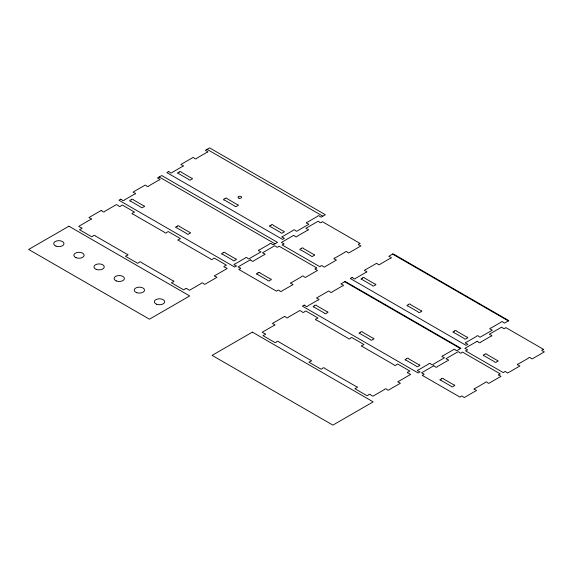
<?xml version="1.0" encoding="UTF-8"?>
<svg xmlns="http://www.w3.org/2000/svg" width="573" height="573" viewBox="0 0 573 573"><rect width="100%" height="100%" fill="white"/><g stroke="black" fill="none" stroke-linecap="round" stroke-linejoin="round"><path stroke-width="0.86" d="M392.562 254.097L508.323 320.93M207.089 149.338L322.85 216.171M344.681 281.737L460.441 348.57M159.208 176.985L274.968 243.819M68.918 226.206L28.65 249.456L149.446 319.197L189.713 295.947L68.918 226.206M101.185 210.484L88.958 217.539L90.405 218.377A1.067 0.616 0 0 1 91.472 218.993A1.067 0.616 0 0 1 90.405 219.609L78.716 226.364L80.965 227.66A1.067 0.616 0 0 1 82.032 228.276A1.067 0.616 0 0 1 80.965 228.892L79.518 229.73L91.744 236.792L93.191 235.954A1.067 0.616 0 0 1 94.258 235.338A1.067 0.616 0 0 1 95.326 235.954L126.912 254.19A1.067 0.616 0 0 1 127.98 254.806A1.067 0.616 0 0 1 126.912 255.422L125.466 256.26L137.692 263.315L139.139 262.484A1.067 0.616 0 0 1 140.206 261.861A1.067 0.616 0 0 1 141.28 262.484L172.86 280.72A1.067 0.616 0 0 1 173.927 281.336A1.067 0.616 0 0 1 172.86 281.952L171.413 282.783L183.639 289.845L185.093 289.007A1.067 0.616 0 0 1 186.161 288.391A1.067 0.616 0 0 1 187.228 289.007L189.441 290.289L201.137 283.542A1.067 0.616 0 0 1 202.205 282.926A1.067 0.616 0 0 1 203.272 283.542L204.719 284.373L216.952 277.318L215.498 276.48A1.067 0.616 0 0 1 214.431 275.864A1.067 0.616 0 0 1 215.498 275.248L227.195 268.493L224.974 267.219A1.067 0.616 0 0 1 223.907 266.595A1.067 0.616 0 0 1 224.974 265.979L226.421 265.149L214.195 258.086L212.748 258.924A1.067 0.616 0 0 1 211.681 259.54A1.067 0.616 0 0 1 210.613 258.924L179.027 240.689A1.067 0.616 0 0 1 177.959 240.073A1.067 0.616 0 0 1 179.027 239.457L180.474 238.619L168.247 231.556L166.8 232.394A1.067 0.616 0 0 1 165.733 233.01A1.067 0.616 0 0 1 164.659 232.394L133.079 214.159A1.067 0.616 0 0 1 132.012 213.543A1.067 0.616 0 0 1 133.079 212.927L134.526 212.089L122.3 205.027L120.846 205.865A1.067 0.616 0 0 1 119.778 206.481A1.067 0.616 0 0 1 118.711 205.865L116.462 204.568L104.773 211.315A1.067 0.616 0 0 1 103.706 211.931A1.067 0.616 0 0 1 102.639 211.315L101.185 210.484M120.767 199.182L118.94 200.228L234.708 267.061L236.527 266.015L235.073 265.177A1.067 0.616 0 0 1 234.006 264.561A1.067 0.616 0 0 1 235.073 263.945L245.172 258.115A1.067 0.616 0 0 1 246.24 257.499A1.067 0.616 0 0 1 247.307 258.115L248.754 258.953L260.98 251.891L259.533 251.06A1.067 0.616 0 0 1 258.466 250.444A1.067 0.616 0 0 1 259.533 249.828L269.625 243.998A1.067 0.616 0 0 1 270.692 243.382A1.067 0.616 0 0 1 271.76 243.998L273.206 244.836L277.49 242.365L161.722 175.531L157.446 178.002L158.893 178.833A1.067 0.616 0 0 1 159.96 179.456A1.067 0.616 0 0 1 158.893 180.072L148.801 185.896A1.067 0.616 0 0 1 147.734 186.511A1.067 0.616 0 0 1 146.667 185.896L145.22 185.058L132.993 192.12L134.44 192.958A1.067 0.616 0 0 1 135.507 193.574A1.067 0.616 0 0 1 134.44 194.19L124.348 200.013A1.067 0.616 0 0 1 123.281 200.629A1.067 0.616 0 0 1 122.214 200.013L120.767 199.182M168.641 171.535L166.822 172.588L282.582 239.421L284.409 238.368L282.955 237.537A1.067 0.616 0 0 1 281.887 236.914A1.067 0.616 0 0 1 282.955 236.298L293.047 230.475A1.067 0.616 0 0 1 294.114 229.859A1.067 0.616 0 0 1 295.181 230.475L296.635 231.313L308.861 224.251L307.415 223.413A1.067 0.616 0 0 1 306.347 222.797A1.067 0.616 0 0 1 307.415 222.181L317.506 216.358A1.067 0.616 0 0 1 318.574 215.742A1.067 0.616 0 0 1 319.641 216.358L321.088 217.188L325.364 214.725L209.603 147.884L205.327 150.355L206.774 151.193A1.067 0.616 0 0 1 207.841 151.809A1.067 0.616 0 0 1 206.774 152.425L196.682 158.255A1.067 0.616 0 0 1 195.615 158.871A1.067 0.616 0 0 1 194.548 158.255L193.101 157.417L180.875 164.48L182.321 165.311A1.067 0.616 0 0 1 183.389 165.926A1.067 0.616 0 0 1 182.321 166.542L172.229 172.373A1.067 0.616 0 0 1 171.162 172.989A1.067 0.616 0 0 1 170.095 172.373L168.641 171.535M131.246 199.827L130.802 200.084A1.067 0.616 0 0 0 129.734 200.722A1.067 0.616 0 0 0 130.859 201.316L140.922 207.125A1.067 0.616 0 0 0 141.989 207.741A1.067 0.616 0 0 0 143.057 207.125L143.436 206.903A1.067 0.616 0 0 0 144.511 206.287A1.067 0.616 0 0 0 143.436 205.671L133.38 199.862A1.067 0.616 0 0 0 132.342 199.211A1.067 0.616 0 0 0 131.246 199.827M179.127 172.187L178.676 172.444A1.067 0.616 0 0 0 177.609 173.075A1.067 0.616 0 0 0 178.74 173.676L188.804 179.485A1.067 0.616 0 0 0 189.871 180.101A1.067 0.616 0 0 0 190.938 179.485L191.318 179.263A1.067 0.616 0 0 0 192.385 178.647A1.067 0.616 0 0 0 191.318 178.031L181.261 172.222A1.067 0.616 0 0 0 180.223 171.571A1.067 0.616 0 0 0 179.127 172.187M177.193 226.356L176.749 226.614A1.067 0.616 0 0 0 175.682 227.252A1.067 0.616 0 0 0 176.813 227.846L186.87 233.655A1.067 0.616 0 0 0 187.937 234.271A1.067 0.616 0 0 0 189.011 233.655L189.391 233.433A1.067 0.616 0 0 0 190.458 232.817A1.067 0.616 0 0 0 189.391 232.201L179.328 226.392A1.067 0.616 0 0 0 178.296 225.741A1.067 0.616 0 0 0 177.193 226.356M225.074 198.716L224.63 198.974A1.067 0.616 0 0 0 223.563 199.605A1.067 0.616 0 0 0 224.688 200.206L234.751 206.015A1.067 0.616 0 0 0 235.818 206.631A1.067 0.616 0 0 0 236.885 206.015L237.272 205.793A1.067 0.616 0 0 0 238.339 205.177A1.067 0.616 0 0 0 237.272 204.561L227.209 198.752A1.067 0.616 0 0 0 226.17 198.1A1.067 0.616 0 0 0 225.074 198.716M223.141 252.886L222.696 253.144A1.067 0.616 0 0 0 221.629 253.775A1.067 0.616 0 0 0 222.761 254.376L232.824 260.185A1.067 0.616 0 0 0 233.891 260.801A1.067 0.616 0 0 0 234.959 260.185L235.338 259.963A1.067 0.616 0 0 0 236.405 259.347A1.067 0.616 0 0 0 235.338 258.731L225.275 252.922A1.067 0.616 0 0 0 224.244 252.27A1.067 0.616 0 0 0 223.141 252.886M271.022 225.239L270.578 225.497A1.067 0.616 0 0 0 269.511 226.134A1.067 0.616 0 0 0 270.642 226.729L280.698 232.538A1.067 0.616 0 0 0 281.773 233.154A1.067 0.616 0 0 0 282.84 232.538L283.22 232.323A1.067 0.616 0 0 0 284.287 231.707A1.067 0.616 0 0 0 283.22 231.084L273.156 225.275A1.067 0.616 0 0 0 272.125 224.623A1.067 0.616 0 0 0 271.022 225.239M250.294 259.841L238.067 266.903L239.514 267.741A1.067 0.616 0 0 1 240.588 268.357A1.067 0.616 0 0 1 239.514 268.973L238.762 269.41L276.515 291.199L277.268 290.769A1.067 0.616 0 0 1 278.335 290.153A1.067 0.616 0 0 1 279.402 290.769L280.849 291.607L293.075 284.545L291.628 283.707A1.067 0.616 0 0 1 290.561 283.091A1.067 0.616 0 0 1 291.628 282.475L301.72 276.652A1.067 0.616 0 0 1 302.788 276.028A1.067 0.616 0 0 1 303.855 276.652L305.309 277.482L317.535 270.427L316.081 269.589A1.067 0.616 0 0 1 315.014 268.973A1.067 0.616 0 0 1 316.081 268.357L316.776 267.956L279.03 246.161L278.335 246.562A1.067 0.616 0 0 1 277.268 247.178A1.067 0.616 0 0 1 276.2 246.562L274.754 245.724L262.527 252.786L263.974 253.624A1.067 0.616 0 0 1 265.041 254.24A1.067 0.616 0 0 1 263.974 254.856L253.882 260.679A1.067 0.616 0 0 1 252.815 261.295A1.067 0.616 0 0 1 251.748 260.679L250.294 259.841M293.655 235.374L281.429 242.429L282.876 243.267A1.067 0.616 0 0 1 283.943 243.883A1.067 0.616 0 0 1 282.876 244.499L282.124 244.936L319.87 266.731L320.622 266.295A1.067 0.616 0 0 1 321.697 265.679A1.067 0.616 0 0 1 322.764 266.295L324.211 267.133L336.437 260.07L334.99 259.232A1.067 0.616 0 0 1 333.923 258.616A1.067 0.616 0 0 1 334.99 258L345.082 252.177A1.067 0.616 0 0 1 346.149 251.561A1.067 0.616 0 0 1 347.217 252.177L348.663 253.008L360.89 245.953L359.443 245.115A1.067 0.616 0 0 1 358.376 244.499A1.067 0.616 0 0 1 359.443 243.883L360.138 243.482L322.391 221.687L321.697 222.088A1.067 0.616 0 0 1 320.629 222.704A1.067 0.616 0 0 1 319.562 222.088L318.108 221.25L305.882 228.312L307.336 229.15A1.067 0.616 0 0 1 308.403 229.766A1.067 0.616 0 0 1 307.336 230.382L297.237 236.205A1.067 0.616 0 0 1 296.169 236.821A1.067 0.616 0 0 1 295.102 236.205L293.655 235.374M258.008 273.013L257.564 273.271A1.067 0.616 0 0 0 256.496 273.908A1.067 0.616 0 0 0 257.628 274.503L267.684 280.312A1.067 0.616 0 0 0 268.751 280.928A1.067 0.616 0 0 0 269.826 280.312L270.205 280.09A1.067 0.616 0 0 0 271.273 279.474A1.067 0.616 0 0 0 270.205 278.858L260.142 273.049A1.067 0.616 0 0 0 259.111 272.397A1.067 0.616 0 0 0 258.008 273.013M301.369 248.539L300.918 248.797A1.067 0.616 0 0 0 299.851 249.434A1.067 0.616 0 0 0 300.983 250.029L311.046 255.837A1.067 0.616 0 0 0 312.113 256.453A1.067 0.616 0 0 0 313.18 255.837L313.56 255.622A1.067 0.616 0 0 0 314.634 254.999A1.067 0.616 0 0 0 313.56 254.383L303.504 248.575A1.067 0.616 0 0 0 302.465 247.923A1.067 0.616 0 0 0 301.369 248.539M252.371 332.125L212.11 355.375L332.899 425.116L373.166 401.866L252.371 332.125M284.645 316.396L272.419 323.459L273.865 324.297A1.067 0.616 0 0 1 274.933 324.912A1.067 0.616 0 0 1 273.865 325.528L262.176 332.283L264.425 333.579A1.067 0.616 0 0 1 265.492 334.195A1.067 0.616 0 0 1 264.425 334.811L262.971 335.649L275.198 342.704L276.652 341.873A1.067 0.616 0 0 1 277.719 341.257A1.067 0.616 0 0 1 278.786 341.873L310.373 360.109A1.067 0.616 0 0 1 311.44 360.725A1.067 0.616 0 0 1 310.373 361.341L308.919 362.179L321.152 369.234L322.599 368.396A1.067 0.616 0 0 1 323.666 367.78A1.067 0.616 0 0 1 324.733 368.396L356.32 386.632A1.067 0.616 0 0 1 357.387 387.248A1.067 0.616 0 0 1 356.32 387.871L354.873 388.702L367.1 395.764L368.546 394.926A1.067 0.616 0 0 1 369.614 394.31A1.067 0.616 0 0 1 370.681 394.926L372.901 396.208L384.598 389.454A1.067 0.616 0 0 1 385.665 388.838A1.067 0.616 0 0 1 386.732 389.454L388.179 390.292L400.405 383.237L398.958 382.399A1.067 0.616 0 0 1 397.891 381.783A1.067 0.616 0 0 1 398.958 381.167L410.648 374.413L408.434 373.13A1.067 0.616 0 0 1 407.367 372.514A1.067 0.616 0 0 1 408.434 371.898L409.881 371.06L397.655 364.005L396.201 364.843A1.067 0.616 0 0 1 395.134 365.459A1.067 0.616 0 0 1 394.066 364.843L362.48 346.608A1.067 0.616 0 0 1 361.413 345.992A1.067 0.616 0 0 1 362.48 345.369L363.934 344.538L351.7 337.476L350.253 338.314A1.067 0.616 0 0 1 349.186 338.93A1.067 0.616 0 0 1 348.119 338.314L316.532 320.078A1.067 0.616 0 0 1 315.465 319.462A1.067 0.616 0 0 1 316.532 318.846L317.979 318.008L305.753 310.946L304.306 311.784A1.067 0.616 0 0 1 303.239 312.4A1.067 0.616 0 0 1 302.172 311.784L299.923 310.487L288.226 317.234A1.067 0.616 0 0 1 287.159 317.85A1.067 0.616 0 0 1 286.092 317.234L284.645 316.396M304.22 305.094L302.401 306.147L418.161 372.98L419.98 371.934L418.534 371.096A1.067 0.616 0 0 1 417.466 370.48A1.067 0.616 0 0 1 418.534 369.864L428.625 364.034A1.067 0.616 0 0 1 429.693 363.418A1.067 0.616 0 0 1 430.76 364.034L432.214 364.872L444.44 357.81L442.986 356.979A1.067 0.616 0 0 1 441.919 356.363A1.067 0.616 0 0 1 442.986 355.74L453.078 349.917A1.067 0.616 0 0 1 454.153 349.301A1.067 0.616 0 0 1 455.22 349.917L456.667 350.755L460.943 348.284L345.182 281.45L340.906 283.921L342.353 284.752A1.067 0.616 0 0 1 343.42 285.368A1.067 0.616 0 0 1 342.353 285.984L332.261 291.815A1.067 0.616 0 0 1 331.194 292.431A1.067 0.616 0 0 1 330.127 291.815L328.673 290.977L316.446 298.039L317.9 298.877A1.067 0.616 0 0 1 318.968 299.493A1.067 0.616 0 0 1 317.9 300.109L307.808 305.932A1.067 0.616 0 0 1 306.734 306.548A1.067 0.616 0 0 1 305.667 305.932L304.22 305.094M352.101 277.454L350.282 278.507L466.042 345.34L467.862 344.287L466.415 343.449A1.067 0.616 0 0 1 465.348 342.833A1.067 0.616 0 0 1 466.415 342.217L476.507 336.394A1.067 0.616 0 0 1 477.574 335.778A1.067 0.616 0 0 1 478.641 336.394L480.088 337.232L492.322 330.17L490.868 329.332A1.067 0.616 0 0 1 489.8 328.716A1.067 0.616 0 0 1 490.868 328.1L500.96 322.27A1.067 0.616 0 0 1 502.027 321.654A1.067 0.616 0 0 1 503.094 322.27L504.548 323.108L508.824 320.636L393.064 253.803L388.788 256.274L390.234 257.112A1.067 0.616 0 0 1 391.302 257.728A1.067 0.616 0 0 1 390.234 258.344L380.143 264.174A1.067 0.616 0 0 1 379.075 264.79A1.067 0.616 0 0 1 378.008 264.174L376.554 263.336L364.328 270.392L365.775 271.23A1.067 0.616 0 0 1 366.849 271.846A1.067 0.616 0 0 1 365.775 272.462L355.683 278.292A1.067 0.616 0 0 1 354.615 278.908A1.067 0.616 0 0 1 353.548 278.292L352.101 277.454M314.699 305.746L314.255 306.003A1.067 0.616 0 0 0 313.187 306.641A1.067 0.616 0 0 0 314.319 307.235L324.382 313.044A1.067 0.616 0 0 0 325.45 313.66A1.067 0.616 0 0 0 326.517 313.044L326.897 312.822A1.067 0.616 0 0 0 327.964 312.206A1.067 0.616 0 0 0 326.897 311.59L316.833 305.781A1.067 0.616 0 0 0 315.802 305.13A1.067 0.616 0 0 0 314.699 305.746M362.58 278.106L362.136 278.363A1.067 0.616 0 0 0 361.069 278.994A1.067 0.616 0 0 0 362.2 279.595L372.264 285.404A1.067 0.616 0 0 0 373.331 286.02A1.067 0.616 0 0 0 374.398 285.404L374.778 285.182A1.067 0.616 0 0 0 375.845 284.566A1.067 0.616 0 0 0 374.778 283.95L364.715 278.141A1.067 0.616 0 0 0 363.683 277.49A1.067 0.616 0 0 0 362.58 278.106M360.653 332.276L360.202 332.533A1.067 0.616 0 0 0 359.135 333.164A1.067 0.616 0 0 0 360.267 333.765L370.33 339.574A1.067 0.616 0 0 0 371.397 340.19A1.067 0.616 0 0 0 372.464 339.574L372.844 339.352A1.067 0.616 0 0 0 373.911 338.736A1.067 0.616 0 0 0 372.844 338.12L362.788 332.311A1.067 0.616 0 0 0 361.749 331.66A1.067 0.616 0 0 0 360.653 332.276M408.535 304.628L408.083 304.886A1.067 0.616 0 0 0 407.016 305.524A1.067 0.616 0 0 0 408.148 306.118L418.211 311.927A1.067 0.616 0 0 0 419.278 312.543A1.067 0.616 0 0 0 420.346 311.927L420.725 311.712A1.067 0.616 0 0 0 421.792 311.096A1.067 0.616 0 0 0 420.725 310.48L410.662 304.671A1.067 0.616 0 0 0 409.631 304.012A1.067 0.616 0 0 0 408.535 304.628M406.601 358.805L406.157 359.063A1.067 0.616 0 0 0 405.09 359.694A1.067 0.616 0 0 0 406.214 360.295L416.277 366.104A1.067 0.616 0 0 0 417.345 366.72A1.067 0.616 0 0 0 418.412 366.104L418.799 365.882A1.067 0.616 0 0 0 419.866 365.266A1.067 0.616 0 0 0 418.799 364.65L408.735 358.841A1.067 0.616 0 0 0 407.697 358.189A1.067 0.616 0 0 0 406.601 358.805M454.482 331.158L454.031 331.416A1.067 0.616 0 0 0 452.964 332.054A1.067 0.616 0 0 0 454.095 332.648L464.159 338.457A1.067 0.616 0 0 0 465.226 339.073A1.067 0.616 0 0 0 466.293 338.457L466.673 338.235A1.067 0.616 0 0 0 467.74 337.619A1.067 0.616 0 0 0 466.673 337.003L456.617 331.194A1.067 0.616 0 0 0 455.578 330.542A1.067 0.616 0 0 0 454.482 331.158M433.754 365.76L421.527 372.822L422.974 373.66A1.067 0.616 0 0 1 424.041 374.276A1.067 0.616 0 0 1 422.974 374.892L422.222 375.329L459.969 397.118L460.721 396.688A1.067 0.616 0 0 1 461.788 396.072A1.067 0.616 0 0 1 462.855 396.688L464.309 397.519L476.535 390.464L475.089 389.626A1.067 0.616 0 0 1 474.021 389.01A1.067 0.616 0 0 1 475.089 388.394L485.181 382.563A1.067 0.616 0 0 1 486.248 381.947A1.067 0.616 0 0 1 487.315 382.563L488.762 383.401L500.988 376.346L499.541 375.508A1.067 0.616 0 0 1 498.474 374.892A1.067 0.616 0 0 1 499.541 374.276L500.236 373.875L462.49 352.08L461.795 352.481A1.067 0.616 0 0 1 460.728 353.097A1.067 0.616 0 0 1 459.661 352.481L458.207 351.643L445.98 358.705L447.427 359.543A1.067 0.616 0 0 1 448.494 360.159A1.067 0.616 0 0 1 447.427 360.775L437.335 366.598A1.067 0.616 0 0 1 436.268 367.214A1.067 0.616 0 0 1 435.201 366.598L433.754 365.76M477.116 341.286L464.882 348.348L466.336 349.186A1.067 0.616 0 0 1 467.403 349.802A1.067 0.616 0 0 1 466.336 350.418L465.584 350.855L503.33 372.643L504.082 372.214A1.067 0.616 0 0 1 505.15 371.598A1.067 0.616 0 0 1 506.217 372.214L507.664 373.052L519.897 365.989L518.443 365.151A1.067 0.616 0 0 1 517.376 364.535A1.067 0.616 0 0 1 518.443 363.919L528.535 358.096A1.067 0.616 0 0 1 529.602 357.473A1.067 0.616 0 0 1 530.677 358.096L532.124 358.927L544.35 351.872L542.903 351.034A1.067 0.616 0 0 1 541.836 350.418A1.067 0.616 0 0 1 542.903 349.802L543.598 349.401L505.844 327.606L505.15 328.007A1.067 0.616 0 0 1 504.082 328.623A1.067 0.616 0 0 1 503.015 328.007L501.568 327.169L489.342 334.231L490.789 335.069A1.067 0.616 0 0 1 491.856 335.685A1.067 0.616 0 0 1 490.789 336.301L480.697 342.124A1.067 0.616 0 0 1 479.63 342.74A1.067 0.616 0 0 1 478.562 342.124L477.116 341.286M441.468 378.932L441.017 379.19A1.067 0.616 0 0 0 439.949 379.827A1.067 0.616 0 0 0 441.081 380.422L451.144 386.231A1.067 0.616 0 0 0 452.212 386.847A1.067 0.616 0 0 0 453.279 386.231L453.658 386.009A1.067 0.616 0 0 0 454.726 385.393A1.067 0.616 0 0 0 453.658 384.777L443.602 378.968A1.067 0.616 0 0 0 442.564 378.316A1.067 0.616 0 0 0 441.468 378.932M484.822 354.458L484.378 354.716A1.067 0.616 0 0 0 483.311 355.353A1.067 0.616 0 0 0 484.443 355.948L494.506 361.756A1.067 0.616 0 0 0 495.573 362.372A1.067 0.616 0 0 0 496.641 361.756L497.02 361.534A1.067 0.616 0 0 0 498.087 360.918A1.067 0.616 0 0 0 497.02 360.302L486.957 354.494A1.067 0.616 0 0 0 485.925 353.842A1.067 0.616 0 0 0 484.822 354.458M238.948 198.158A1.776 1.024 0 0 0 241.62 197.27A1.776 1.024 0 0 0 238.948 196.374A1.776 1.024 0 0 0 238.948 198.158M55.953 246.111A5.157 2.98 0 0 0 63.997 243.854A5.157 2.98 0 0 0 56.591 240.961A5.157 2.98 0 0 0 55.953 246.111M76.087 257.735A5.157 2.98 0 0 0 84.131 255.479A5.157 2.98 0 0 0 76.725 252.586A5.157 2.98 0 0 0 76.087 257.735M96.221 269.36A5.157 2.98 0 0 0 104.265 267.104A5.157 2.98 0 0 0 96.858 264.21A5.157 2.98 0 0 0 96.221 269.36M116.355 280.978A5.157 2.98 0 0 0 124.391 278.729A5.157 2.98 0 0 0 116.992 275.835A5.157 2.98 0 0 0 116.355 280.978M136.797 292.717A5.157 2.98 0 0 0 144.539 290.139A5.157 2.98 0 0 0 136.797 287.553A5.157 2.98 0 0 0 136.797 292.717M156.615 304.227A5.157 2.98 0 0 0 164.659 301.971A5.157 2.98 0 0 0 157.26 299.077A5.157 2.98 0 0 0 156.615 304.227"/></g></svg>
